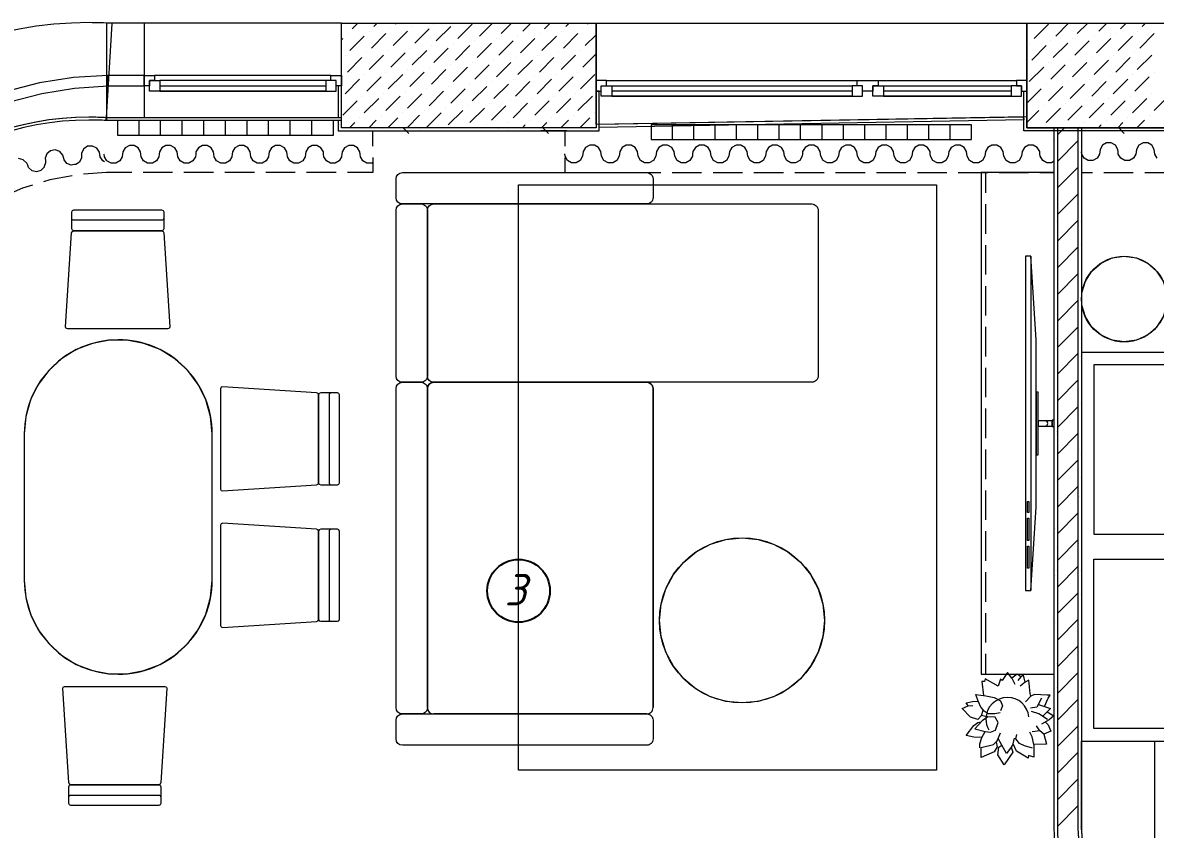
# Model space of a CAD drawing. Header units: millimetres. Extents: x 3082 to 230946, y 1570 to 312844.
# Drawn here: x 44619 to 50041, y 106258 to 110118 of the extents above; entities that cross this region are included whole.
import ezdxf

# ---------------------------------------------------------------- set-up
doc = ezdxf.new("R2010")
doc.units = ezdxf.units.MM
doc.layers.add('PDF2_!штукатурка', color=7, linetype='Continuous')
doc.layers.add('PDF2_06_3 Размеры потолка', color=7, linetype='Continuous')
for name, color, linetype, true_color in [('PDF2_02_01 Стены несущие', 8, 'Continuous', 0x7e7e7e), ('PDF2_02_02 Перегородки', 8, 'Continuous', 0x7e7e7e), ('PDF2_02_04 Стояки отопления', 253, 'Continuous', 0xaaaaaa), ('PDF2_04_1 Мебель', 253, 'Continuous', 0xaaaaaa), ('PDF2_04_3 Декор', 253, 'Continuous', 0xaaaaaa)]:
    doc.layers.add(name, color=color, linetype=linetype, true_color=true_color)
doc.styles.add('ls_200', font='isocpeui.ttf', dxfattribs={"height": 200})

# ---------------------------------------------------------------- blocks, each defined once
blk = doc.blocks.new('ереьтекркер')
at = {"layer": 'PDF2_!штукатурка', "lineweight": 15}
for points in [[(4267, 6765.3), (4267, 6924), (4252, 6924), (4252, 6749), (3033, 6749), (3033, 6948.9), (3018, 6948.9), (3018, 6798)], [(1907.9, 6798), (1907.9, 6783)], [(1909, 6798), (1908.1, 6783.1)], [(1908.5, 6783), (1909, 6783)], [(1909, 6798), (1909, 6798)], [(1909, 6798), (1909, 6798)], [(3018, 6783), (3018, 6734), (3033, 6734), (4252, 6734), (4267, 6734), (4267, 6750.3), (4266.8, 6765.3)], [(3032, 6798), (3032, 6783)]]:
    blk.add_lwpolyline(points, dxfattribs=at)
at = {"layer": 'PDF2_!штукатурка', "color": 8, "lineweight": 15, "true_color": 0x7e7e7e}
for points in [[(3021.3, 6892.5), (3021.3, 6892.5)], [(3024.4, 6874.6), (3024.4, 6874.6)], [(6302.4, 6857.5), (6302.4, 6857.5)], [(6309.8, 6818.9), (6309.8, 6818.9)], [(3024.4, 6763.2), (3024.4, 6763.2)], [(3228.6, 6744.7), (3228.6, 6744.7)], [(3241.1, 6749), (3241.1, 6749)], [(3340, 6744.7), (3340, 6744.7)], [(3411.9, 6740.4), (3411.9, 6740.4)], [(3785.4, 6744.7), (3785.4, 6744.7)], [(3831, 6740.2), (3831, 6740.2)], [(3896.8, 6744.7), (3896.8, 6744.7)], [(6569.7, 6744.7), (6569.7, 6744.7)], [(6596.2, 6741), (6596.2, 6741)], [(6681, 6744.7), (6681, 6744.7)]]:
    blk.add_lwpolyline(points, dxfattribs=at)
at = {"layer": 'PDF2_!штукатурка', "lineweight": 15}
blk.add_lwpolyline([(6299, 6785.8), (6298.8, 6800.8), (6299, 6800.8), (6299, 6924.3), (6314, 6924.3), (6314, 6749), (7524, 6749), (7524, 6912), (7539, 6912), (7539, 6778.2), (7539.2, 6763.2), (7539, 6763.2), (7539, 6734), (7524, 6734), (6314, 6734), (6299, 6734)], close=True, dxfattribs=at)
at = {"layer": 'PDF2_!штукатурка', "color": 151, "lineweight": 9, "true_color": 0x97c8ff}
blk.add_lwpolyline([(462.3, 5605), (447.5, 5607.1, -0.372939), (1825, 6800.6, -0.015102), (1909, 6798), (1908.1, 6783.1, 0.015131), (1825, 6785.6, 0.372938)], format="xyb", close=True, dxfattribs=at)
for points in [[(1907.9, 6783), (1907.9, 6798), (3032, 6798), (3032, 6783)], [(4267, 6750.3), (4266.8, 6765.3), (6298.8, 6800.8), (6299, 6785.8)]]:
    blk.add_lwpolyline(points, close=True, dxfattribs=at)
blk.add_lwpolyline([(1909, 6798), (1909, 6798)], dxfattribs=at)
blk.add_lwpolyline([(1909, 6798), (1909, 6798)], dxfattribs=at)
at = {"layer": 'PDF2_!штукатурка', "lineweight": 15}
blk.add_arc((1907.6, 6769.5), 13.6, 85.8682, 87.7721, dxfattribs=at)
at = {"layer": 'PDF2_02_01 Стены несущие', "color": 151, "lineweight": 9, "true_color": 0x97c8ff}
blk.add_lwpolyline([(0, 5678.2), (446, 5611.5, -0.37136), (1826.1, 6800.5, -0.014846), (1909, 6798), (3033, 6798), (3033, 7249), (1909, 7249), (1909, 6798), (1935.8, 7248.2, 0.01484), (1826.1, 7251.5, 0.37136)], format="xyb", close=True, dxfattribs=at)
at = {"layer": 'PDF2_02_01 Стены несущие', "color": 7, "lineweight": 15}
for points in [[(1909, 7249), (1909, 6798), (1935.8, 7248.2)], [(4252, 7249), (4252, 6749), (3033, 6749), (3033, 7249), (4252, 7249), (4252, 6974), (4252, 6924), (4252, 6765)], [(7524, 7249), (7524, 6749), (6314, 6749), (6314, 7249), (7524, 7249), (7524, 6962), (7524, 6912), (7524, 6778)], [(6314, 7249), (6314, 6974), (6314, 6924), (6314, 6801)], [(1909, 6798), (1909, 6798)], [(1909, 6798), (1909, 6798)]]:
    blk.add_lwpolyline(points, dxfattribs=at)
at = {"layer": 'PDF2_02_01 Стены несущие', "color": 151, "lineweight": 9, "true_color": 0x97c8ff}
for points in [[(3008, 6974), (2983, 6974), (2983, 6999), (3033, 6999), (3033, 7249), (2089, 7249), (2089, 6999), (2139, 6999), (2139, 6974), (2114, 6974), (2114, 6949), (2089, 6949), (2089, 6798), (3033, 6798), (3033, 6949), (3008, 6949)], [(4277, 6949), (4302, 6949), (4302, 6974), (4252, 6974), (4252, 7249), (6314, 7249), (6314, 6974), (6264, 6974), (6264, 6949), (6289, 6949), (6289, 6924), (6314, 6924), (6314, 6801), (4252, 6765), (4252, 6924), (4277, 6924)], [(2089, 6998.9), (1915.4, 6998.9), (1915.4, 6948.9), (2089, 6948.9)], [(2089, 6949), (2089, 6999)], [(3033, 6949), (3033, 6999)], [(2958, 6924), (3008, 6924), (3008, 6974), (2958, 6974), (2958, 6924), (2164, 6924), (2114, 6924), (2114, 6974), (2164, 6974), (2164, 6924)], [(4252, 6924), (4252, 6974)], [(4327, 6899), (4277, 6899), (4277, 6949), (4327, 6949), (4327, 6899), (5477.6, 6899), (5527.6, 6899), (5527.6, 6949), (5477.6, 6949), (5477.6, 6899)], [(5552.6, 6974), (5602.6, 6974), (5602.6, 6949), (5577.6, 6949), (5577.6, 6924), (5552.6, 6924), (5527.6, 6924), (5527.6, 6949), (5502.6, 6949), (5502.6, 6974)], [(5627.6, 6899), (5577.6, 6899), (5577.6, 6949), (5627.6, 6949), (5627.6, 6899), (6239, 6899), (6289, 6899), (6289, 6949), (6239, 6949), (6239, 6899)], [(6314, 6924), (6314, 6974)]]:
    blk.add_lwpolyline(points, close=True, dxfattribs=at)
at = {"layer": 'PDF2_02_01 Стены несущие', "lineweight": 15}
for points in [[(3085.4, 7222), (3112.5, 7249)], [(3188.8, 7233.5), (3204.4, 7249)], [(3269.2, 7222), (3269.2, 7222)], [(3292.2, 7245), (3296.3, 7249)], [(3372.7, 7233.5), (3372.7, 7233.5)], [(3384.1, 7153), (3453.1, 7222)], [(3476.1, 7245), (3476.1, 7245)], [(3487.6, 7164.5), (3556.5, 7233.5)], [(3591, 7176), (3659.9, 7245)], [(3694.4, 7187.5), (3755.9, 7249)], [(3797.8, 7199), (3847.8, 7249)], [(3901.2, 7210.5), (3939.8, 7249)], [(4004.6, 7222), (4031.7, 7249)], [(4108, 7233.5), (4123.6, 7249)], [(4188.5, 7222), (4188.5, 7222)], [(4211.5, 7245), (4215.5, 7249)], [(6314, 7233.3), (6314.2, 7233.5)], [(6348.7, 7176), (6417.6, 7245)], [(6452.1, 7187.5), (6513.6, 7249)], [(6555.5, 7199), (6605.6, 7249)], [(6658.9, 7210.5), (6697.5, 7249)], [(6762.3, 7222), (6789.4, 7249)], [(6865.8, 7233.5), (6881.3, 7249)], [(3033, 7169.6), (3039.4, 7176)], [(3062.4, 7199), (3062.4, 7199)], [(3073.9, 7118.6), (3142.8, 7187.5)], [(3165.8, 7210.5), (3165.8, 7210.5)], [(3177.3, 7130), (3246.3, 7199)], [(3280.7, 7141.5), (3349.7, 7210.5)], [(3671.4, 7164.5), (3671.4, 7164.5)], [(3774.8, 7176), (3774.8, 7176)], [(3786.3, 7095.6), (3855.3, 7164.5)], [(3878.2, 7187.5), (3878.2, 7187.5)], [(3889.7, 7107.1), (3958.7, 7176)], [(3981.7, 7199), (3981.7, 7199)], [(3993.1, 7118.6), (4062.1, 7187.5)], [(4085.1, 7210.5), (4085.1, 7210.5)], [(4096.6, 7130), (4165.5, 7199)], [(4200, 7141.5), (4252, 7193.6)], [(6429.1, 7164.5), (6429.1, 7164.5)], [(6532.5, 7176), (6532.5, 7176)], [(6544, 7095.6), (6613, 7164.5)], [(6636, 7187.5), (6636, 7187.5)], [(6647.4, 7107.1), (6716.4, 7176)], [(6739.4, 7199), (6739.4, 7199)], [(6750.9, 7118.6), (6819.8, 7187.5)], [(6842.8, 7210.5), (6842.8, 7210.5)], [(6854.3, 7130), (6923.2, 7199)], [(3154.3, 7107.1), (3154.3, 7107.1)], [(3257.7, 7118.6), (3257.7, 7118.6)], [(3269.2, 7038.1), (3338.2, 7107.1)], [(3361.2, 7130), (3361.2, 7130)], [(3372.7, 7049.6), (3441.6, 7118.6)], [(3464.6, 7141.5), (3464.6, 7141.5)], [(3476.1, 7061.1), (3545, 7130)], [(3568, 7153), (3568, 7153)], [(3579.5, 7072.6), (3648.4, 7141.5)], [(3682.9, 7084.1), (3751.8, 7153)], [(4073.6, 7107.1), (4073.6, 7107.1)], [(4177, 7118.6), (4177, 7118.6)], [(6325.7, 7153), (6325.7, 7153)], [(6337.2, 7072.6), (6406.1, 7141.5)], [(6440.6, 7084.1), (6509.6, 7153)], [(6831.3, 7107.1), (6831.3, 7107.1)], [(3050.9, 7095.6), (3050.9, 7095.6)], [(3062.4, 7015.1), (3131.4, 7084.1)], [(3165.8, 7026.6), (3234.8, 7095.6)], [(3556.5, 7049.6), (3556.5, 7049.6)], [(3659.9, 7061.1), (3659.9, 7061.1)], [(3671.4, 6980.7), (3740.4, 7049.6)], [(3763.3, 7072.6), (3763.3, 7072.6)], [(3774.8, 6992.2), (3843.8, 7061.1)], [(3866.7, 7084.1), (3866.7, 7084.1)], [(3878.2, 7003.6), (3947.2, 7072.6)], [(3970.2, 7095.6), (3970.2, 7095.6)], [(3981.7, 7015.1), (4050.6, 7084.1)], [(4085.1, 7026.6), (4154, 7095.6)], [(4188.5, 7038.1), (4252, 7101.7)], [(6314.2, 7049.6), (6314.2, 7049.6)], [(6417.6, 7061.1), (6417.6, 7061.1)], [(6429.1, 6980.7), (6498.1, 7049.6)], [(6521, 7072.6), (6521, 7072.6)], [(6532.5, 6992.2), (6601.5, 7061.1)], [(6624.5, 7084.1), (6624.5, 7084.1)], [(6636, 7003.6), (6704.9, 7072.6)], [(6727.9, 7095.6), (6727.9, 7095.6)], [(6739.4, 7015.1), (6808.3, 7084.1)], [(6842.8, 7026.6), (6911.7, 7095.6)], [(3142.8, 7003.6), (3142.8, 7003.6)], [(3246.3, 7015.1), (3246.3, 7015.1)], [(3257.7, 6934.7), (3326.7, 7003.6)], [(3349.7, 7026.6), (3349.7, 7026.6)], [(3361.2, 6946.2), (3430.1, 7015.1)], [(3453.1, 7038.1), (3453.1, 7038.1)], [(3464.6, 6957.7), (3533.5, 7026.6)], [(3568, 6969.2), (3636.9, 7038.1)], [(4062.1, 7003.6), (4062.1, 7003.6)], [(4165.5, 7015.1), (4165.5, 7015.1)], [(4177, 6934.7), (4245.9, 7003.6)], [(6325.7, 6969.2), (6394.7, 7038.1)], [(6819.8, 7003.6), (6819.8, 7003.6)], [(6923.2, 7015.1), (6923.2, 7015.1)], [(3039.4, 6992.2), (3039.4, 6992.2)], [(3050.9, 6911.7), (3119.9, 6980.7)], [(3154.3, 6923.2), (3223.3, 6992.2)], [(3545, 6946.2), (3545, 6946.2)], [(3648.4, 6957.7), (3648.4, 6957.7)], [(3659.9, 6877.3), (3728.9, 6946.2)], [(3751.8, 6969.2), (3751.8, 6969.2)], [(3763.3, 6888.7), (3832.3, 6957.7)], [(3855.3, 6980.7), (3855.3, 6980.7)], [(3866.7, 6900.2), (3935.7, 6969.2)], [(3958.7, 6992.2), (3958.7, 6992.2)], [(3970.2, 6911.7), (4039.1, 6980.7)], [(4073.6, 6923.2), (4142.5, 6992.2)], [(6406.1, 6957.7), (6406.1, 6957.7)], [(6417.6, 6877.3), (6486.6, 6946.2)], [(6509.6, 6969.2), (6509.6, 6969.2)], [(6521, 6888.7), (6590, 6957.7)], [(6613, 6980.7), (6613, 6980.7)], [(6624.5, 6900.2), (6693.4, 6969.2)], [(6716.4, 6992.2), (6716.4, 6992.2)], [(6727.9, 6911.7), (6796.8, 6980.7)], [(6831.3, 6923.2), (6900.2, 6992.2)], [(3131.4, 6900.2), (3131.4, 6900.2)], [(3142.8, 6819.8), (3211.8, 6888.7)], [(3234.8, 6911.7), (3234.8, 6911.7)], [(3246.3, 6831.3), (3315.2, 6900.2)], [(3338.2, 6923.2), (3338.2, 6923.2)], [(3349.7, 6842.8), (3418.6, 6911.7)], [(3441.6, 6934.7), (3441.6, 6934.7)], [(3453.1, 6854.3), (3522, 6923.2)], [(3556.5, 6865.8), (3625.4, 6934.7)], [(3947.2, 6888.7), (3947.2, 6888.7)], [(4050.6, 6900.2), (4050.6, 6900.2)], [(4062.1, 6819.8), (4131, 6888.7)], [(4154, 6911.7), (4154, 6911.7)], [(4165.5, 6831.3), (4234.4, 6900.2)], [(6314.2, 6865.8), (6383.2, 6934.7)], [(6704.9, 6888.7), (6704.9, 6888.7)], [(6808.3, 6900.2), (6808.3, 6900.2)], [(6819.8, 6819.8), (6888.7, 6888.7)], [(6911.7, 6911.7), (6911.7, 6911.7)], [(6923.2, 6831.3), (6992.2, 6900.2)], [(3039.4, 6808.3), (3108.4, 6877.3)], [(3430.1, 6831.3), (3430.1, 6831.3)], [(3533.5, 6842.8), (3533.5, 6842.8)], [(3545, 6762.3), (3614, 6831.3)], [(3636.9, 6854.3), (3636.9, 6854.3)], [(3648.4, 6773.8), (3717.4, 6842.8)], [(3740.4, 6865.8), (3740.4, 6865.8)], [(3751.8, 6785.3), (3820.8, 6854.3)], [(3843.8, 6877.3), (3843.8, 6877.3)], [(3855.3, 6796.8), (3924.2, 6865.8)], [(3958.7, 6808.3), (4027.6, 6877.3)], [(6314, 6773.7), (6371.7, 6831.3)], [(6394.7, 6854.3), (6394.7, 6854.3)], [(6406.1, 6773.8), (6475.1, 6842.8)], [(6498.1, 6865.8), (6498.1, 6865.8)], [(6509.6, 6785.3), (6578.5, 6854.3)], [(6601.5, 6877.3), (6601.5, 6877.3)], [(6613, 6796.8), (6681.9, 6865.8)], [(6716.4, 6808.3), (6785.3, 6877.3)], [(3119.9, 6796.8), (3119.9, 6796.8)], [(3164, 6749), (3200.3, 6785.3)], [(3223.3, 6808.3), (3223.3, 6808.3)], [(3255.9, 6749), (3303.7, 6796.8)], [(3326.7, 6819.8), (3326.7, 6819.8)], [(3347.8, 6749), (3407.1, 6808.3)], [(3441.6, 6750.9), (3510.5, 6819.8)], [(3935.7, 6785.3), (3935.7, 6785.3)], [(4039.1, 6796.8), (4039.1, 6796.8)], [(4083.2, 6749), (4119.5, 6785.3)], [(4142.5, 6808.3), (4142.5, 6808.3)], [(4175.2, 6749), (4223, 6796.8)], [(4245.9, 6819.8), (4245.9, 6819.8)], [(6693.4, 6785.3), (6693.4, 6785.3)], [(6796.8, 6796.8), (6796.8, 6796.8)], [(6841, 6749), (6877.3, 6785.3)], [(6900.2, 6808.3), (6900.2, 6808.3)], [(3072.1, 6749), (3096.9, 6773.8)], [(3625.4, 6750.9), (3625.4, 6750.9)], [(3728.9, 6762.3), (3728.9, 6762.3)], [(3807.5, 6749), (3809.3, 6750.9)], [(3832.3, 6773.8), (3832.3, 6773.8)], [(3899.4, 6749), (3912.7, 6762.3)], [(3991.3, 6749), (4016.1, 6773.8)], [(6383.2, 6750.9), (6383.2, 6750.9)], [(6486.6, 6762.3), (6486.6, 6762.3)], [(6565.2, 6749), (6567, 6750.9)], [(6590, 6773.8), (6590, 6773.8)], [(6657.1, 6749), (6670.4, 6762.3)], [(6749, 6749), (6773.8, 6773.8)]]:
    blk.add_lwpolyline(points, dxfattribs=at)
at = {"layer": 'PDF2_02_01 Стены несущие', "color": 151, "lineweight": 9, "true_color": 0x97c8ff}
for points in [[(1445.2, 6872.3), (1599.2, 6913), (1756.4, 6938.6), (1915.4, 6948.9), (1915.4, 6998.9), (1751, 6989.4), (1588.4, 6964), (1429.1, 6922.7)], [(2983, 6999), (2139, 6999)], [(2958, 6974), (2164, 6974)], [(2164, 6949), (2958, 6949)], [(4302, 6974), (5502.6, 6974)], [(4327, 6949), (5477.6, 6949)], [(5602.6, 6974), (6264, 6974)], [(5627.6, 6949), (6239, 6949)], [(5477.6, 6924), (4327, 6924)], [(6239, 6924), (5627.6, 6924)], [(1909, 6798), (1909, 6798)], [(1909, 6798), (1909, 6798)]]:
    blk.add_lwpolyline(points, dxfattribs=at)
at = {"layer": 'PDF2_02_02 Перегородки', "color": 7, "lineweight": 15}
blk.add_lwpolyline([(6460.4, 6749), (6460.4, 3397, 0.414187), (7060.4, 2797), (7990.1, 2797), (8040.1, 2797), (8040.1, 2782), (7060.4, 2782, -0.414207), (6445.4, 3397), (6445.4, 6749), (6575.4, 6749), (6575.4, 3397, 0.414201), (7060.4, 2912), (8052.1, 2912), (8052.1, 2897), (7990.1, 2897), (7060.4, 2897, -0.414225), (6560.4, 3397), (6560.4, 6749)], format="xyb", dxfattribs=at)
at = {"layer": 'PDF2_02_02 Перегородки', "lineweight": 15}
for points in [[(6460.4, 6715), (6494.5, 6749)], [(6569.7, 6744.7), (6569.7, 6744.7)], [(6448.2, 6687.1), (6448.2, 6687.1)], [(6460.4, 6587.7), (6560.4, 6687.7)], [(6460.4, 6460.4), (6560.4, 6560.4)], [(6446, 6462.9), (6446, 6462.9)], [(6458.3, 6410.6), (6458.3, 6410.6)], [(6460.4, 6333.1), (6560.4, 6433.1)], [(6458.3, 6299.2), (6458.3, 6299.2)], [(6460.4, 6205.9), (6560.4, 6305.9)], [(6569.7, 6299.2), (6569.7, 6299.2)], [(6569.7, 6187.8), (6569.7, 6187.8)], [(6460.4, 6078.6), (6560.4, 6178.6)], [(6460.4, 5951.3), (6560.4, 6051.3)], [(6460.4, 5824), (6560.4, 5924)], [(6574.3, 5880.1), (6574.3, 5880.1)], [(6458.3, 5853.7), (6458.3, 5853.7)], [(6460.4, 5696.8), (6560.4, 5796.8)], [(6458.3, 5742.3), (6458.3, 5742.3)], [(6569.7, 5742.3), (6569.7, 5742.3)], [(6460.4, 5569.5), (6560.4, 5669.5)], [(6572.1, 5655.8), (6572.1, 5655.8)], [(6569.7, 5631), (6569.7, 5631)], [(6460.4, 5442.2), (6560.4, 5542.2)], [(6460, 5503.3), (6460, 5503.3)], [(6570, 5431.6), (6570, 5431.6)], [(6460.4, 5314.9), (6560.4, 5414.9)], [(6457.9, 5279), (6457.9, 5279)], [(6458.3, 5296.9), (6458.3, 5296.9)], [(6460.4, 5187.6), (6560.4, 5287.6)], [(6567.8, 5207.3), (6567.8, 5207.3)], [(6458.3, 5185.5), (6458.3, 5185.5)], [(6460.4, 5060.3), (6560.4, 5160.3)], [(6569.7, 5185.5), (6569.7, 5185.5)], [(6455.7, 5054.8), (6455.7, 5054.8)], [(6569.7, 5074.1), (6569.7, 5074.1)], [(6460.4, 4933.1), (6560.4, 5033.1)], [(6565.6, 4983), (6565.6, 4983)], [(6460.4, 4805.8), (6560.4, 4905.8)], [(6453.5, 4830.5), (6453.5, 4830.5)], [(6460.4, 4678.5), (6560.4, 4778.5)], [(6458.3, 4740), (6458.3, 4740)], [(6563.4, 4758.8), (6563.4, 4758.8)], [(6458.3, 4628.6), (6458.3, 4628.6)], [(6460.4, 4551.2), (6560.4, 4651.2)], [(6569.7, 4628.6), (6569.7, 4628.6)], [(6451.3, 4606.2), (6451.3, 4606.2)], [(6460.4, 4424), (6560.4, 4524)], [(6561.3, 4534.5), (6561.3, 4534.5)], [(6569.7, 4517.3), (6569.7, 4517.3)], [(6574.4, 4498.3), (6574.4, 4498.3)], [(6460.4, 4296.7), (6560.4, 4396.7)], [(6449.2, 4382), (6449.2, 4382)], [(6460.4, 4169.4), (6560.4, 4269.4)], [(6572.2, 4274), (6572.2, 4274)], [(6458.3, 4183.2), (6458.3, 4183.2)], [(6447, 4157.7), (6447, 4157.7)], [(6460.2, 4121.5), (6460.2, 4121.5)], [(6460.4, 4042.1), (6560.4, 4142.1)], [(6458.3, 4071.8), (6458.3, 4071.8)], [(6569.7, 4071.8), (6569.7, 4071.8)], [(6460.4, 3914.8), (6560.4, 4014.8)], [(6570.1, 4049.8), (6570.1, 4049.8)], [(6569.7, 3960.4), (6569.7, 3960.4)], [(6458, 3897.2), (6458, 3897.2)], [(6460.4, 3787.6), (6560.4, 3887.6)], [(6567.9, 3825.5), (6567.9, 3825.5)], [(6460.4, 3660.3), (6560.4, 3760.3)], [(6455.8, 3673), (6455.8, 3673)], [(6460.4, 3533), (6560.4, 3633)], [(6458.3, 3626.3), (6458.3, 3626.3)], [(6565.7, 3601.2), (6565.7, 3601.2)], [(6458.3, 3514.9), (6458.3, 3514.9)], [(6460.4, 3405.7), (6560.4, 3505.7)], [(6569.7, 3514.9), (6569.7, 3514.9)], [(6453.6, 3448.7), (6453.6, 3448.7)], [(6569.7, 3403.6), (6569.7, 3403.6)]]:
    blk.add_lwpolyline(points, dxfattribs=at)
at = {"layer": 'PDF2_02_04 Стояки отопления', "lineweight": 5}
for points in [[(2995.2, 6783), (1961.2, 6783), (1961.2, 6713.1), (2995.2, 6713.1)], [(6049.5, 6762.8), (4515.5, 6762.8), (4515.5, 6692.9), (6049.5, 6692.9)]]:
    blk.add_lwpolyline(points, close=True, dxfattribs=at)
for points in [[(2064.6, 6713.1), (2064.6, 6783)], [(2168, 6713.1), (2168, 6783)], [(2271.4, 6713.1), (2271.4, 6783)], [(2374.8, 6713.1), (2374.8, 6783)], [(2478.2, 6713.1), (2478.2, 6783)], [(2581.6, 6713.1), (2581.6, 6783)], [(2685, 6713.1), (2685, 6783)], [(2788.4, 6713.1), (2788.4, 6783)], [(2891.8, 6713.1), (2891.8, 6783)], [(4617.8, 6692.9), (4617.8, 6762.8)], [(4720.1, 6692.9), (4720.1, 6762.8)], [(4822.3, 6692.9), (4822.3, 6762.8)], [(4924.6, 6692.9), (4924.6, 6762.8)], [(5026.9, 6692.9), (5026.9, 6762.8)], [(5129.1, 6692.9), (5129.1, 6762.8)], [(5231.4, 6692.9), (5231.4, 6762.8)], [(5333.7, 6692.9), (5333.7, 6762.8)], [(5435.9, 6692.9), (5435.9, 6762.8)], [(5538.2, 6692.9), (5538.2, 6762.8)], [(5640.5, 6692.9), (5640.5, 6762.8)], [(5742.7, 6692.9), (5742.7, 6762.8)], [(5845, 6692.9), (5845, 6762.8)], [(5947.3, 6692.9), (5947.3, 6762.8)]]:
    blk.add_lwpolyline(points, dxfattribs=at)
at = {"layer": 'PDF2_04_1 Мебель', "lineweight": 5}
for points in [[(3183, 6661.2), (3183, 6734)], [(4102, 6734), (4102, 6661.3)], [(6938.2, 6603.1), (6926.9, 6622.7), (6925.4, 6634), (6923.9, 6645.4), (6912.6, 6665), (6893, 6676.3), (6870.4, 6676.3), (6850.7, 6665), (6839.4, 6645.4), (6837.9, 6634), (6836.4, 6622.7), (6825.1, 6603.1), (6805.5, 6591.8), (6782.9, 6591.8), (6763.2, 6603.1), (6751.9, 6622.7), (6750.4, 6634), (6748.9, 6645.4), (6737.6, 6665), (6718, 6676.3), (6695.4, 6676.3), (6675.7, 6665), (6664.4, 6645.4), (6662.9, 6634), (6661.4, 6622.7), (6650.1, 6603.1), (6630.5, 6591.8), (6607.9, 6591.8), (6588.2, 6603.1), (6576.9, 6622.7), (6575.4, 6634)], [(1900, 6585.6), (1891.2, 6590.2), (1878.9, 6609.2), (1876.8, 6620.4), (1874.8, 6631.7), (1862.3, 6650.7), (1841.7, 6661), (1818.7, 6659.8), (1799.7, 6647.5), (1789.9, 6627.4), (1789.4, 6616.1), (1789, 6604.7), (1779.6, 6584.7), (1761.4, 6572.5), (1755.3, 6572.2), (1739.9, 6569.6), (1719.8, 6577.7), (1705.9, 6595.3), (1702.6, 6606.2), (1699.3, 6617.2), (1684.8, 6634.6), (1663, 6642.5), (1640.1, 6638.7), (1622.6, 6624.4), (1615.4, 6603.3), (1616.3, 6592), (1617.2, 6580.8), (1611.3, 6562.6), (1610.4, 6559.7), (1594.7, 6543.4), (1573.6, 6537.4), (1552.3, 6543.1), (1536.3, 6559), (1531.8, 6569.5), (1527.3, 6579.9), (1510.8, 6595.6), (1488.1, 6600.9)], [(1876.8, 6620.4), (1876.8, 6620.4)], [(1876.8, 6620.4), (1876.8, 6620.4)], [(3183, 6581.9), (3178.4, 6579.2), (3155.7, 6579.2), (3136.1, 6590.6), (3124.8, 6610.2), (3123.3, 6621.5), (3121.8, 6632.8), (3110.5, 6652.4), (3090.9, 6663.8), (3068.2, 6663.8), (3048.6, 6652.4), (3037.3, 6632.8), (3035.8, 6621.5), (3034.3, 6610.2), (3023, 6590.6), (3003.4, 6579.2), (2980.7, 6579.2), (2961.1, 6590.6), (2949.8, 6610.2), (2948.3, 6621.5), (2946.8, 6632.8), (2935.5, 6652.4), (2915.9, 6663.8), (2893.2, 6663.8), (2873.6, 6652.4), (2862.3, 6632.8), (2860.8, 6621.5), (2859.3, 6610.2), (2848, 6590.6), (2828.3, 6579.2), (2805.7, 6579.2), (2786.1, 6590.6), (2774.7, 6610.2), (2773.2, 6621.5), (2771.8, 6632.8), (2760.4, 6652.4), (2740.8, 6663.8), (2718.2, 6663.8), (2698.6, 6652.4), (2687.2, 6632.8), (2685.7, 6621.5), (2684.3, 6610.2), (2672.9, 6590.6), (2653.3, 6579.2), (2630.7, 6579.2), (2611.1, 6590.6), (2599.7, 6610.2), (2598.2, 6621.5), (2596.8, 6632.8), (2585.4, 6652.4), (2565.8, 6663.8), (2543.2, 6663.8), (2523.6, 6652.4), (2512.2, 6632.8), (2510.7, 6621.5), (2509.3, 6610.2), (2497.9, 6590.6), (2478.3, 6579.2), (2455.7, 6579.2), (2436.1, 6590.6), (2424.7, 6610.2), (2423.2, 6621.5), (2421.8, 6632.8), (2410.4, 6652.4), (2390.8, 6663.8), (2368.2, 6663.8), (2348.6, 6652.4), (2337.2, 6632.8), (2335.7, 6621.5), (2334.3, 6610.2), (2322.9, 6590.6), (2303.3, 6579.2), (2280.7, 6579.2), (2261.1, 6590.6), (2249.7, 6610.2), (2248.2, 6621.5), (2246.8, 6632.8), (2235.4, 6652.4), (2215.8, 6663.8), (2193.2, 6663.8), (2173.6, 6652.4), (2162.2, 6632.8), (2160.7, 6621.5), (2159.3, 6610.2), (2147.9, 6590.6), (2128.3, 6579.2), (2105.7, 6579.2), (2086.1, 6590.6), (2074.7, 6610.2), (2073.2, 6621.5), (2071.8, 6632.8), (2060.4, 6652.4), (2040.8, 6663.8), (2018.2, 6663.8), (1998.6, 6652.4), (1987.2, 6632.8), (1985.7, 6621.5), (1984.3, 6610.2), (1972.9, 6590.6), (1953.3, 6579.2), (1930.7, 6579.2), (1911.1, 6590.6), (1899.7, 6610.2), (1898.2, 6621.5)], [(1898.2, 6621.5), (1898.2, 6621.5)], [(2073.2, 6621.5), (2073.2, 6621.5)], [(2073.2, 6621.5), (2073.2, 6621.5)], [(2248.2, 6621.5), (2248.2, 6621.5)], [(2248.2, 6621.5), (2248.2, 6621.5)], [(2423.2, 6621.5), (2423.2, 6621.5)], [(2423.2, 6621.5), (2423.2, 6621.5)], [(2598.2, 6621.5), (2598.2, 6621.5)], [(2598.2, 6621.5), (2598.2, 6621.5)], [(2773.2, 6621.5), (2773.2, 6621.5)], [(2773.2, 6621.5), (2773.2, 6621.5)], [(2948.3, 6621.5), (2948.3, 6621.5)], [(2948.3, 6621.5), (2948.3, 6621.5)], [(3123.3, 6621.5), (3123.3, 6621.5)], [(3123.3, 6621.5), (3123.3, 6621.5)], [(6445.4, 6589), (6432.1, 6581.3), (6409.5, 6581.3), (6389.8, 6592.7), (6378.5, 6612.3), (6377, 6623.6), (6375.5, 6634.9), (6364.2, 6654.5), (6344.6, 6665.9), (6322, 6665.9), (6302.3, 6654.5), (6291, 6634.9), (6289.5, 6623.6), (6288, 6612.3), (6276.7, 6592.7), (6257.1, 6581.3), (6234.5, 6581.3), (6214.8, 6592.7), (6203.5, 6612.3), (6202, 6623.6), (6200.5, 6634.9), (6189.2, 6654.5), (6169.6, 6665.9), (6147, 6665.9), (6127.3, 6654.5), (6116, 6634.9), (6114.5, 6623.6), (6113, 6612.3), (6101.7, 6592.7), (6082.1, 6581.3), (6059.5, 6581.3), (6039.8, 6592.7), (6028.5, 6612.3), (6027, 6623.6), (6025.5, 6634.9), (6014.2, 6654.5), (5994.6, 6665.9), (5972, 6665.9), (5952.3, 6654.5), (5941, 6634.9), (5939.5, 6623.6), (5938, 6612.3), (5926.7, 6592.7), (5907.1, 6581.3), (5884.5, 6581.3), (5864.8, 6592.7), (5853.5, 6612.3), (5852, 6623.6), (5850.5, 6634.9), (5839.2, 6654.5), (5819.6, 6665.9), (5797, 6665.9), (5777.3, 6654.5), (5766, 6634.9), (5764.5, 6623.6), (5763, 6612.3), (5751.7, 6592.7), (5732.1, 6581.3), (5709.5, 6581.3), (5689.8, 6592.7), (5678.5, 6612.3), (5677, 6623.6), (5675.5, 6634.9), (5664.2, 6654.5), (5644.6, 6665.9), (5622, 6665.9), (5602.3, 6654.5), (5591, 6634.9), (5589.5, 6623.6), (5588, 6612.3), (5576.7, 6592.7), (5557.1, 6581.3), (5534.5, 6581.3), (5514.8, 6592.7), (5503.5, 6612.3), (5502, 6623.6), (5500.5, 6634.9), (5489.2, 6654.5), (5469.6, 6665.9), (5447, 6665.9), (5427.3, 6654.5), (5416, 6634.9), (5414.5, 6623.6), (5413, 6612.3), (5401.7, 6592.7), (5382.1, 6581.3), (5359.5, 6581.3), (5339.8, 6592.7), (5328.5, 6612.3), (5327, 6623.6), (5325.5, 6634.9), (5314.2, 6654.5), (5294.6, 6665.9), (5272, 6665.9), (5252.3, 6654.5), (5241, 6634.9), (5239.5, 6623.6), (5238, 6612.3), (5226.7, 6592.7), (5207.1, 6581.3), (5184.5, 6581.3), (5164.8, 6592.7), (5153.5, 6612.3), (5152, 6623.6), (5150.5, 6634.9), (5139.2, 6654.5), (5119.6, 6665.9), (5097, 6665.9), (5077.3, 6654.5), (5066, 6634.9), (5064.5, 6623.6), (5063, 6612.3), (5051.7, 6592.7), (5032.1, 6581.3), (5009.5, 6581.3), (4989.8, 6592.7), (4978.5, 6612.3), (4977, 6623.6), (4975.5, 6634.9), (4964.2, 6654.5), (4944.6, 6665.9), (4922, 6665.9), (4902.3, 6654.5), (4891, 6634.9), (4889.5, 6623.6), (4888, 6612.3), (4876.7, 6592.7), (4857.1, 6581.3), (4834.5, 6581.3), (4814.8, 6592.7), (4803.5, 6612.3), (4802, 6623.6), (4800.5, 6634.9), (4789.2, 6654.5), (4769.6, 6665.9), (4747, 6665.9), (4727.3, 6654.5), (4716, 6634.9), (4714.5, 6623.6), (4713, 6612.3), (4701.7, 6592.7), (4682.1, 6581.3), (4659.5, 6581.3), (4639.8, 6592.7), (4628.5, 6612.3), (4627, 6623.6), (4625.5, 6634.9), (4614.2, 6654.5), (4594.6, 6665.9), (4572, 6665.9), (4552.3, 6654.5), (4541, 6634.9), (4539.5, 6623.6), (4538, 6612.3), (4526.7, 6592.7), (4507.1, 6581.3), (4484.5, 6581.3), (4464.8, 6592.7), (4453.5, 6612.3), (4452, 6623.6), (4450.5, 6634.9), (4439.2, 6654.5), (4419.6, 6665.9), (4397, 6665.9), (4377.3, 6654.5), (4366, 6634.9), (4364.5, 6623.6), (4363, 6612.3), (4351.7, 6592.7), (4332.1, 6581.3), (4309.5, 6581.3), (4289.8, 6592.7), (4278.5, 6612.3), (4277, 6623.6), (4275.5, 6634.9), (4264.2, 6654.5), (4244.6, 6665.9), (4222, 6665.9), (4202.3, 6654.5), (4191, 6634.9), (4189.5, 6623.6), (4188, 6612.3), (4176.7, 6592.7), (4157.1, 6581.3), (4134.5, 6581.3), (4114.8, 6592.7), (4103.5, 6612.3), (4102, 6623.6)], [(4102, 6623.6), (4102, 6623.6)], [(4277, 6623.6), (4277, 6623.6)], [(4277, 6623.6), (4277, 6623.6)], [(4452, 6623.6), (4452, 6623.6)], [(4452, 6623.6), (4452, 6623.6)], [(4627, 6623.6), (4627, 6623.6)], [(4627, 6623.6), (4627, 6623.6)], [(4802, 6623.6), (4802, 6623.6)], [(4802, 6623.6), (4802, 6623.6)], [(4977, 6623.6), (4977, 6623.6)], [(4977, 6623.6), (4977, 6623.6)], [(5152, 6623.6), (5152, 6623.6)], [(5152, 6623.6), (5152, 6623.6)], [(5327, 6623.6), (5327, 6623.6)], [(5327, 6623.6), (5327, 6623.6)], [(5502, 6623.6), (5502, 6623.6)], [(5502, 6623.6), (5502, 6623.6)], [(5677, 6623.6), (5677, 6623.6)], [(5677, 6623.6), (5677, 6623.6)], [(5852, 6623.6), (5852, 6623.6)], [(5852, 6623.6), (5852, 6623.6)], [(6027, 6623.6), (6027, 6623.6)], [(6027, 6623.6), (6027, 6623.6)], [(6202, 6623.6), (6202, 6623.6)], [(6202, 6623.6), (6202, 6623.6)], [(6377, 6623.6), (6377, 6623.6)], [(6377, 6623.6), (6377, 6623.6)], [(6575.4, 6634), (6575.4, 6634)], [(6750.4, 6634), (6750.4, 6634)], [(6750.4, 6634), (6750.4, 6634)], [(6925.4, 6634), (6925.4, 6634)], [(6925.4, 6634), (6925.4, 6634)], [(1531.8, 6569.5), (1531.8, 6569.5)], [(1531.8, 6569.5), (1531.8, 6569.5)], [(1702.6, 6606.2), (1702.6, 6606.2)], [(1702.6, 6606.2), (1702.6, 6606.2)], [(3183, 6606.7), (3183, 6533.9), (3062.3, 6533.9)], [(4102, 6606.8), (4102, 6534), (4170.6, 6534)], [(1744.9, 6518.7), (1637.6, 6498.8), (1607, 6489.5)], [(2029.7, 6534), (1909, 6534), (1798.9, 6525.8)], [(2225.3, 6534), (2084.2, 6534)], [(2420.9, 6534), (2279.8, 6534)], [(2616.5, 6534), (2475.4, 6534)], [(2812.1, 6533.9), (2671, 6534)], [(3007.8, 6533.9), (2866.7, 6533.9)], [(4225.1, 6534), (4366.2, 6534)], [(4420.7, 6534), (4561.8, 6534)], [(4616.3, 6534), (4757.5, 6534)], [(4812, 6534), (4953.1, 6534)], [(5007.6, 6534), (5148.7, 6534)], [(5203.2, 6534), (5344.3, 6534)], [(5398.8, 6534), (5539.9, 6534)], [(5594.4, 6534), (5735.5, 6534)], [(5790, 6534), (5931.1, 6534)], [(5985.6, 6534), (6126.7, 6534)], [(6145.4, 6534), (6095.4, 6534), (6095.4, 6437.1)], [(6115.4, 6534), (6115.4, 6437.1)], [(6181.2, 6534), (6322.3, 6534)], [(6341, 6534), (6199.9, 6534)], [(6376.8, 6534), (6445.4, 6534)], [(6445.4, 6437.1), (6445.4, 6534), (6395.5, 6534)], [(6575.4, 6534), (6628, 6534)], [(6682.5, 6534), (6823.6, 6534)], [(6878.1, 6534), (7019.2, 6534)], [(1554.8, 6473.8), (1506.4, 6459.2), (1423.1, 6423.7)], [(6095.4, 6382.6), (6095.4, 6241.5)], [(6115.4, 6382.6), (6115.4, 6241.5)], [(6445.4, 6241.5), (6445.4, 6382.6)], [(6095.4, 6187), (6095.4, 6045.9)], [(6115.4, 6187), (6115.4, 6045.9)], [(6445.4, 6045.9), (6445.4, 6187)], [(6332.9, 6134), (6332.9, 4534)], [(6095.4, 5991.4), (6095.4, 5850.3)], [(6115.4, 5991.4), (6115.4, 5850.3)], [(6445.4, 5850.3), (6445.4, 5991.4)], [(6095.4, 5795.8), (6095.4, 5654.7)], [(6115.4, 5795.8), (6115.4, 5654.7)], [(6445.4, 5654.7), (6445.4, 5795.8)], [(6095.4, 5600.2), (6095.4, 5459.1)], [(6115.4, 5600.2), (6115.4, 5459.1)], [(6445.4, 5459.1), (6445.4, 5600.2)], [(6095.4, 5404.6), (6095.4, 5263.5)], [(6115.4, 5404.6), (6115.4, 5263.5)], [(6445.4, 5263.5), (6445.4, 5404.6)], [(6095.4, 5209), (6095.4, 5067.9)], [(6115.4, 5209), (6115.4, 5067.9)], [(6445.4, 5067.9), (6445.4, 5209)], [(6095.4, 5013.4), (6095.4, 4872.2)], [(6115.4, 5013.4), (6115.4, 4872.2)], [(6445.4, 4872.2), (6445.4, 5013.4)], [(6095.4, 4817.7), (6095.4, 4676.6)], [(6115.4, 4817.7), (6115.4, 4676.6)], [(6445.4, 4676.6), (6445.4, 4817.7)], [(6095.4, 4622.1), (6095.4, 4481)], [(6115.4, 4622.1), (6115.4, 4481)], [(6445.4, 4481), (6445.4, 4622.1)], [(6095.4, 4426.5), (6095.4, 4285.4)], [(6115.4, 4426.5), (6115.4, 4285.4)], [(6445.4, 4285.4), (6445.4, 4426.5)], [(6095.4, 4230.9), (6095.4, 4134), (6145.4, 4134)], [(6115.4, 4230.9), (6115.4, 4134)], [(6395.5, 4134), (6445.4, 4134), (6445.4, 4230.9)], [(6199.9, 4134), (6341, 4134)]]:
    blk.add_lwpolyline(points, dxfattribs=at)
for points in [[(3295, 6504, -0.414), (3325, 6534), (4495, 6534, -0.414625), (4525, 6504), (4525, 6414, -0.414625), (4495, 6384), (3325, 6384), (3415, 6384, -0.414625), (3445, 6354, -0.414), (3475, 6384), (5285, 6384, -0.414625), (5315, 6354), (5315, 5560.8, -0.414625), (5285, 5530.8), (3475, 5530.8, -0.414), (3445, 5560.8, -0.414625), (3415, 5530.8, -0.414563), (3445, 5500.8, -0.413938), (3475, 5530.8, 0.413938), (3445, 5500.8), (3445, 3974, -0.414625), (3415, 3944), (3325, 3944), (4495, 3944, -0.414625), (4525, 3914), (4525, 3824, -0.414625), (4495, 3794), (3325, 3794)], [(3325, 3794, -0.414), (3295, 3824), (3295, 3914, -0.414), (3325, 3944, -0.414), (3295, 3974), (3295, 5500.8, -0.413938), (3325, 5530.8, -0.414), (3295, 5560.8), (3295, 6354, -0.414), (3325, 6384, -0.414), (3295, 6414), (3295, 6504)], [(2182.7, 6315.8, -0.415125), (2172.7, 6305.8), (1752.7, 6305.8, -0.41325), (1742.7, 6315.8)], [(2984.3, 5480, 0.415313), (2974.3, 5470), (2974.3, 5050, 0.415125), (2984.3, 5040)], [(6401.7, 5321.5, 0.41415), (6414.2, 5334, 0.41415), (6401.7, 5346.5)], [(2984.3, 4827.2, 0.415313), (2974.3, 4817.2), (2974.3, 4397.2, 0.415313), (2984.3, 4387.2)], [(1728.6, 3545.3, -0.415313), (1738.6, 3555.3), (2158.6, 3555.3, -0.413438), (2168.6, 3545.3)]]:
    blk.add_lwpolyline(points, format="xyb", dxfattribs=at)
for points in [[(6095.4, 6534), (6095.4, 4134), (6445.4, 4134), (6445.4, 6534)], [(2182.7, 6265.8), (2179.8, 6258.7), (2172.7, 6255.8), (1752.7, 6255.8), (1745.7, 6258.7), (1742.7, 6265.8), (1742.7, 6345.8), (1745.7, 6352.9), (1752.7, 6355.8), (2172.7, 6355.8), (2179.8, 6352.9), (2182.7, 6345.8)], [(3445, 5560.8), (3445, 6354)], [(2212.1, 5795.8), (2209.6, 5788.8), (2202.7, 5785.8), (1722.7, 5785.8), (1715.9, 5788.8), (1713.4, 5795.8), (1742.1, 6245.8), (1745.4, 6252.9), (1752.7, 6255.8), (2172.7, 6255.8), (2180, 6252.9), (2183.4, 6245.8)], [(6307.9, 6134), (6307.9, 4534), (6332.9, 4534), (6357.9, 4934), (6357.9, 5734), (6332.9, 6134)], [(6780.4, 5723.9), (6722.7, 5732.2), (6669.6, 5756.5), (6625.5, 5794.7), (6594, 5843.7), (6577.5, 5899.7), (6577.5, 5958.1), (6594, 6014.1), (6625.5, 6063.2), (6669.6, 6101.4), (6722.7, 6125.6), (6780.4, 6133.9), (6838.2, 6125.6), (6891.3, 6101.4), (6935.4, 6063.2), (6966.9, 6014.1), (6983.3, 5958.1), (6983.3, 5899.7), (6966.9, 5843.7), (6935.4, 5794.7), (6891.3, 5756.5), (6838.2, 5732.2)], [(1515, 5284), (1515, 4584), (1522.6, 4501.3), (1545.4, 4421.5), (1582.4, 4347.1), (1632.4, 4280.9), (1693.8, 4224.9), (1764.4, 4181.2), (1841.8, 4151.2), (1923.5, 4135.9), (2006.5, 4135.9), (2088.1, 4151.2), (2165.6, 4181.2), (2236.2, 4224.9), (2297.5, 4280.9), (2347.6, 4347.1), (2384.6, 4421.5), (2407.3, 4501.3), (2415, 4584), (2415, 5284), (2407.3, 5366.7), (2384.6, 5446.6), (2347.6, 5520.9), (2297.5, 5587.2), (2236.2, 5643.1), (2165.6, 5686.9), (2088.1, 5716.9), (2006.5, 5732.1), (1923.5, 5732.1), (1841.8, 5716.9), (1764.4, 5686.9), (1693.8, 5643.1), (1632.4, 5587.2), (1582.4, 5520.9), (1545.4, 5446.6), (1522.6, 5366.7)], [(8718.4, 3813.9), (8718.4, 5673.9), (6575.4, 5673.9), (6575.4, 3813.9)], [(7015.4, 4803.9), (7015.4, 5463.9), (7055.4, 5503.9), (7055.4, 5613.9), (6635.4, 5613.9), (6635.4, 4803.9)], [(3415, 5530.8), (3325, 5530.8)], [(4495, 5530.8), (3475, 5530.8)], [(2464.2, 5509.4), (2457.2, 5506.9), (2454.2, 5500), (2454.2, 5020), (2457.2, 5013.2), (2464.2, 5010.7), (2914.3, 5039.4), (2921.4, 5042.8), (2924.3, 5050), (2924.3, 5470), (2921.4, 5477.3), (2914.3, 5480.7)], [(2934.3, 5480), (2927.2, 5477.1), (2924.3, 5470), (2924.3, 5050), (2927.2, 5043), (2934.3, 5040), (3014.3, 5040), (3021.3, 5043), (3024.3, 5050), (3024.3, 5470), (3021.3, 5477.1), (3014.3, 5480)], [(3445, 5500.8), (3445, 3974)], [(4525, 3974), (4525, 5500.8)], [(6357.9, 5484), (6357.9, 5184), (6367.9, 5184), (6367.9, 5484)], [(6367.9, 5346.5), (6367.9, 5321.5), (6435.4, 5321.5), (6435.4, 5346.5)], [(6435.4, 5349), (6435.4, 5319), (6445.4, 5319), (6445.4, 5349)], [(6317.9, 4907.4), (6317.9, 4960.7), (6324.2, 4960.7), (6324.2, 4907.4)], [(6317.9, 4774), (6317.9, 4880.7), (6324.2, 4880.7), (6324.2, 4774)], [(2464.2, 4856.5), (2457.2, 4854), (2454.2, 4847.2), (2454.2, 4367.2), (2457.2, 4360.3), (2464.2, 4357.8), (2914.3, 4386.5), (2921.4, 4389.9), (2924.3, 4397.2), (2924.3, 4817.2), (2921.4, 4824.5), (2914.3, 4827.8)], [(2934.3, 4827.2), (2927.2, 4824.2), (2924.3, 4817.2), (2924.3, 4397.2), (2927.2, 4390.1), (2934.3, 4387.2), (3014.3, 4387.2), (3021.3, 4390.1), (3024.3, 4397.2), (3024.3, 4817.2), (3021.3, 4824.2), (3014.3, 4827.2)], [(4950.9, 3996.4), (4873.8, 4004), (4799.7, 4026.5), (4731.4, 4063), (4671.6, 4112.1), (4622.4, 4172), (4585.9, 4240.2), (4563.5, 4314.3), (4555.9, 4391.4), (4563.5, 4468.5), (4585.9, 4542.6), (4622.4, 4610.9), (4671.6, 4670.7), (4731.4, 4719.8), (4799.7, 4756.3), (4873.8, 4778.8), (4950.9, 4786.4), (5027.9, 4778.8), (5102, 4756.3), (5170.3, 4719.8), (5230.2, 4670.7), (5279.3, 4610.9), (5315.8, 4542.6), (5338.3, 4468.5), (5345.9, 4391.4), (5338.3, 4314.3), (5315.8, 4240.2), (5279.3, 4172), (5230.2, 4112.1), (5170.3, 4063), (5102, 4026.5), (5027.9, 4004)], [(6317.9, 4640.7), (6317.9, 4747.4), (6324.2, 4747.4), (6324.2, 4640.7)], [(7015.4, 4683.9), (7015.4, 4023.9), (7055.4, 3983.9), (7055.4, 3873.9), (6635.4, 3873.9), (6635.4, 4683.9)], [(1699.2, 4065.4), (1701.8, 4072.4), (1708.6, 4075.3), (2188.6, 4075.3), (2195.5, 4072.4), (2198, 4065.4), (2169.2, 3615.3), (2165.9, 3608.2), (2158.6, 3605.3), (1738.6, 3605.3), (1731.3, 3608.2), (1728, 3615.3)], [(3475, 3944), (4495, 3944)], [(6575.4, 3813.9), (6925.4, 3813.9), (6925.4, 2931.2), (6842.4, 2963.8), (6766.8, 3011), (6701.1, 3071.3), (6647.5, 3142.6), (6607.9, 3222.5), (6583.6, 3308.2), (6575.4, 3397)], [(1728.6, 3595.3), (1731.5, 3602.4), (1738.6, 3605.3), (2158.6, 3605.3), (2165.7, 3602.4), (2168.6, 3595.3), (2168.6, 3515.3), (2165.7, 3508.3), (2158.6, 3505.4), (1738.6, 3505.4), (1731.5, 3508.3), (1728.6, 3515.3)]]:
    blk.add_lwpolyline(points, close=True, dxfattribs=at)
for points in [[(2415, 4584), (2415, 5284, 0.414233), (1965, 5734, 0.414192), (1515, 5284), (1515, 4584, 0.414192), (1965, 4134, 0.414233)], [(4525, 5500.8, 0.414563), (4495, 5530.8, -0.414563)]]:
    blk.add_lwpolyline(points, format="xyb", close=True, dxfattribs=at)
at = {"layer": 'PDF2_04_1 Мебель', "color": 7, "lineweight": 0}
for centre, radius in [((6780.4, 5928.9), 205), ((4950.9, 4391.4), 395)]:
    blk.add_circle(centre, radius, dxfattribs=at)
at = {"layer": 'PDF2_04_1 Мебель', "lineweight": 5}
for centre, start, end in [((3475, 3974), 180.0209, 269.9791), ((3475, 3974), 180.0209, 269.9791), ((4495, 3974), 269.9598, 0.0402), ((4495, 3974), 269.9598, 0.0402)]:
    blk.add_arc(centre, 30, start, end, dxfattribs=at)
at = {"layer": 'PDF2_04_3 Декор', "lineweight": 5}
blk.add_lwpolyline([(5881.4, 3675.6), (3881.4, 3675.6), (3881.4, 6475.6), (5881.4, 6475.6)], close=True, dxfattribs=at)
for points in [[(6398.7, 3979.3), (6416.8, 4019.3), (6425.1, 4033.5), (6412, 4034.1), (6349.9, 4036.5), (6332.4, 4029.7), (6330, 4042.3), (6323.9, 4105.4), (6306.5, 4096.6), (6297.3, 4128.7), (6285.4, 4121.4), (6268.3, 4134.6), (6241.6, 4114.3), (6221.6, 4142.1), (6195.2, 4103.7), (6188.4, 4110.4), (6176.6, 4076.7), (6114.8, 4112.2), (6111.1, 4099.9), (6098.4, 4098.8), (6105.9, 4032.4)], [(6285.4, 4121.4), (6270.3, 4103.6)], [(6241.6, 4114.3), (6255.8, 4087.1)], [(6306.5, 4096.6), (6282.7, 4076.8)], [(6033.1, 3982.6), (6023.5, 3996.6), (6053.3, 4003.4), (6080.5, 4005.2), (6069.4, 4036.3), (6118.2, 4031.1), (6157, 4023.1), (6187.2, 4006.9), (6196.9, 3982.9), (6188.4, 3959.5)], [(6332.4, 4029.7), (6307.4, 4002.6)], [(6384.7, 4019.7), (6362.3, 3976), (6332.1, 3971.7)], [(6097.2, 3937), (6080.1, 3917.9), (6043.6, 3929.2), (6004.8, 3970.5), (6033.1, 3982.6), (6056.3, 3984.2)], [(6079.7, 4007), (6094.3, 3974.3), (6104.8, 3962.6)], [(6116.6, 3931.2), (6097.2, 3937), (6104.8, 3962.6), (6128.9, 3946.4), (6161.2, 3945.5), (6186.3, 3951.1)], [(6369.6, 3988.6), (6427.5, 3970.1), (6391, 3932.6)], [(6098.2, 3830.8), (6060.2, 3833.1), (6024.4, 3840.5), (6060.4, 3889), (6080, 3902.9), (6095, 3905.5)], [(6089, 3781.2), (6089.8, 3800.3), (6098.2, 3830.8), (6114.4, 3860.4), (6140.4, 3856.5), (6163.4, 3866.3), (6177.3, 3903.2), (6162.5, 3928.4), (6128, 3929.8), (6099.7, 3910.3), (6065.4, 3873), (6114.4, 3860.4)], [(6412.8, 3917.8), (6371.2, 3943.8), (6336.5, 3955.7)], [(6403.3, 3905.2), (6416.5, 3891), (6429, 3862), (6394.7, 3847.5), (6376.6, 3862.5), (6359.8, 3886.9)], [(6411.9, 3954.1), (6443.2, 3934.8), (6421.5, 3916.1), (6384.9, 3894.2)], [(6177.5, 3826.7), (6188.5, 3854.1)], [(6347.3, 3798.2), (6338.9, 3834.5), (6329.1, 3856)], [(6376.6, 3862.5), (6339.7, 3857.7)], [(6394.7, 3847.5), (6407.9, 3798.7), (6347.3, 3798.3), (6347.2, 3736.4), (6321.8, 3744.9), (6320.4, 3732), (6264.2, 3765.6), (6248.8, 3801.1), (6238.7, 3784.7), (6246.9, 3760.7), (6205.2, 3700.3), (6174.7, 3748.3), (6180.3, 3785.1), (6194.8, 3794.1), (6177.5, 3826.7), (6166.7, 3809.1), (6172.2, 3787.3), (6157, 3762.8), (6096.1, 3735.9), (6095.9, 3782.7), (6155.1, 3796.9), (6168.5, 3812)], [(6248.8, 3801.1), (6255.6, 3827.6)], [(6340.7, 3780.3), (6303.1, 3791.8), (6278.3, 3802.9), (6260.8, 3824.4), (6266, 3846.3)], [(6238.7, 3784.7), (6216.8, 3754.8), (6194.8, 3794.1)]]:
    blk.add_lwpolyline(points, dxfattribs=at)
blk.add_lwpolyline([(6323.9, 3930.7, 0.383131), (6221.3, 4022.8, 0.41415), (6118.2, 3919.7, 0.130752), (6131.9, 3868.3)], format="xyb", dxfattribs=at)
at = {"layer": 'PDF2_06_3 Размеры потолка', "lineweight": 15}
for points in [[(3355.3, 6721.5), (3330.3, 6746.5)], [(4112, 6734), (3988.6, 6734)], [(4024.5, 6721.5), (3999.5, 6746.5)], [(6791.5, 6734), (6580.4, 6734)], [(6780.5, 6721.5), (6755.5, 6746.5)]]:
    blk.add_lwpolyline(points, dxfattribs=at)
blk = doc.blocks.new('*U396')
at = {"linetype": 'ByBlock'}
blk.add_circle((0, 0), 150, dxfattribs=at)
at = {"linetype": 'ByBlock', "style": 'ls_200'}
blk.add_text('3', height=150, dxfattribs=at).set_placement((-67.4, -69.7))

msp = doc.modelspace()

# ---------------------------------------------------------------- block references
at = {"color": 5}
msp.add_blockref('ереьтекркер', (43111.6, 102866.4), dxfattribs=at)
at = {"lineweight": 0}
msp.add_blockref('*U396', (46993, 107399.3), dxfattribs=at)

doc.saveas('drawing.dxf')
